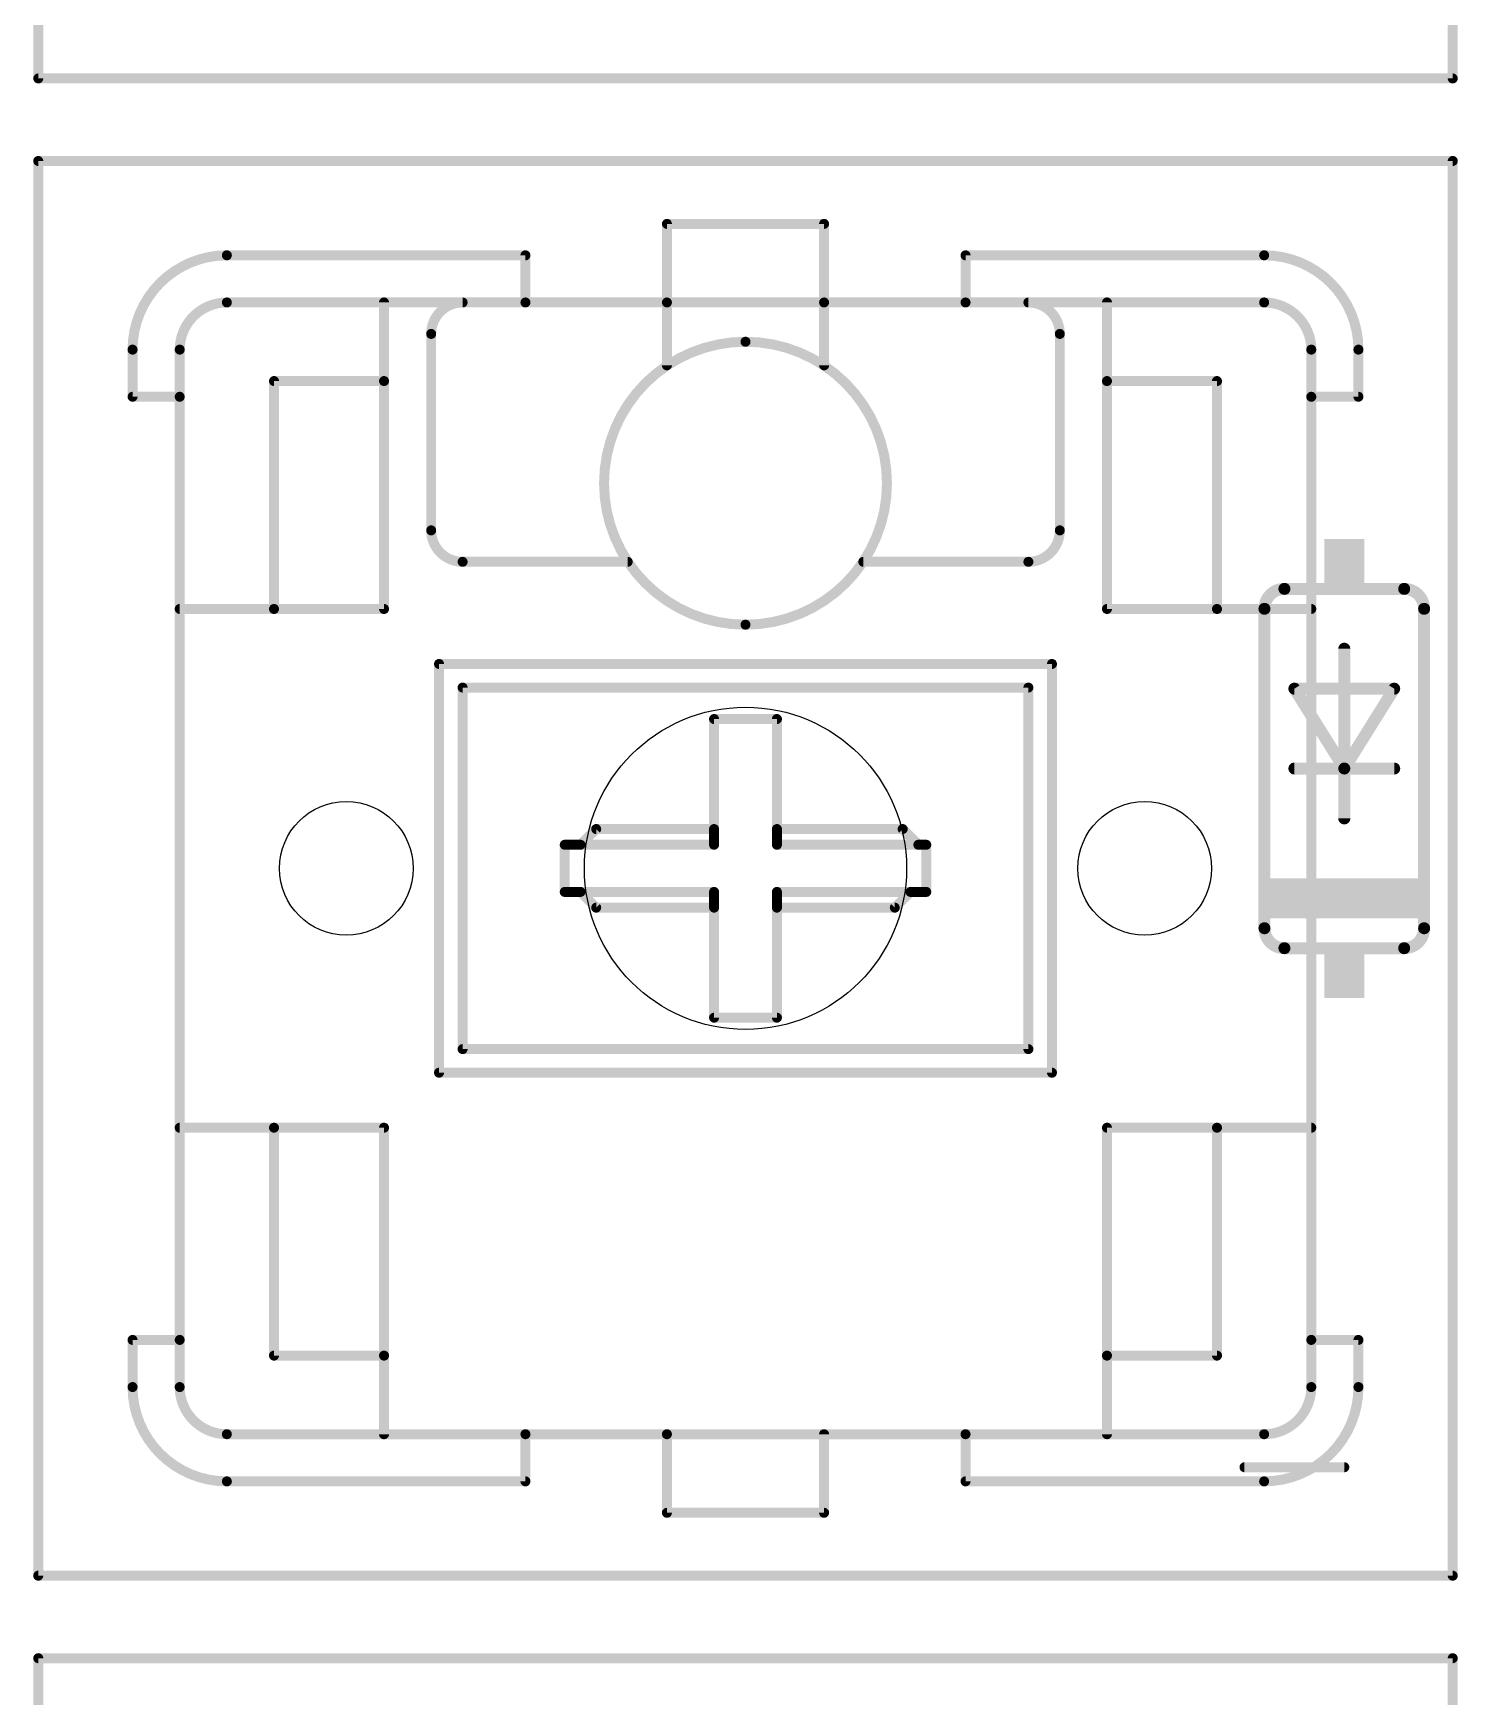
# Model space of a CAD drawing. Extents: x 0 to 155, y -1 to 106.
# Drawn here: x 78.57 to 96.69, y 59.31 to 80.48 of the extents above; entities that cross this region are included whole.
import ezdxf

# ---------------------------------------------------------------- set-up
doc = ezdxf.new("R2010")
doc.units = 0
doc.layers.add('20', color=7, linetype='CONTINUOUS')
doc.layers.add('21', color=253, linetype='CONTINUOUS')

# ---------------------------------------------------------------- blocks, each defined once
blk = doc.blocks.new('RECT')
blk.add_solid([(-0.5, -0.5), (0.5, -0.5), (-0.5, 0.5), (0.5, 0.5)])

msp = doc.modelspace()

# ---------------------------------------------------------------- linework, layer by layer
at = {"layer": '20'}
for centre, radius in [((87.63, 69.85), 2.05), ((82.55, 69.85), 0.85), ((92.71, 69.85), 0.85)]:
    msp.add_circle(centre, radius, dxfattribs=at)
at = {"layer": '21'}
for points, const_width in [([(78.63, 79.9), (78.63, 97.9)], 0.127), ([(96.63, 97.9), (96.63, 79.9)], 0.127), ([(96.63, 79.9), (78.63, 79.9)], 0.127), ([(78.63, 78.85), (96.63, 78.85)], 0.127), ([(78.63, 60.85), (78.63, 78.85)], 0.127), ([(96.63, 78.85), (96.63, 60.85)], 0.127), ([(86.63, 78.05), (88.63, 78.05)], 0.127), ([(86.63, 77.05), (86.63, 78.05)], 0.127), ([(88.63, 77.05), (88.63, 78.05)], 0.127), ([(81.03, 77.65), (84.83, 77.65)], 0.127), ([(84.83, 77.05), (84.83, 77.65)], 0.127), ([(90.43, 77.65), (94.23, 77.65)], 0.127), ([(90.43, 77.05), (90.43, 77.65)], 0.127), ([(81.03, 77.05), (84.83, 77.05)], 0.127), ([(83.03, 77.05), (83.03, 76.05)], 0.127), ([(84.83, 77.05), (86.63, 77.05)], 0.127), ([(86.63, 77.05), (88.63, 77.05)], 0.127), ([(86.63, 76.25), (86.63, 77.05)], 0.127), ([(88.63, 77.05), (90.43, 77.05)], 0.127), ([(88.63, 77.05), (88.63, 76.25)], 0.127), ([(90.43, 77.05), (94.23, 77.05)], 0.127), ([(92.23, 77.05), (92.23, 76.05)], 0.127), ([(83.63, 74.15), (83.63, 76.65)], 0.127), ([(91.63, 74.15), (91.63, 76.65)], 0.127), ([(79.83, 75.85), (79.83, 76.45)], 0.127), ([(80.43, 75.85), (80.43, 76.45)], 0.127), ([(94.83, 76.45), (94.83, 75.85)], 0.127), ([(95.43, 76.45), (95.43, 75.85)], 0.127), ([(81.63, 76.05), (81.63, 73.15)], 0.127), ([(83.03, 76.05), (81.63, 76.05)], 0.127), ([(83.03, 76.05), (83.03, 73.15)], 0.127), ([(92.23, 76.05), (92.23, 73.15)], 0.127), ([(93.63, 76.05), (92.23, 76.05)], 0.127), ([(93.63, 76.05), (93.63, 73.15)], 0.127), ([(80.43, 75.85), (79.83, 75.85)], 0.127), ([(80.43, 63.85), (80.43, 75.85)], 0.127), ([(94.83, 75.85), (94.83, 63.85)], 0.127), ([(94.83, 75.85), (95.43, 75.85)], 0.127), ([(84.03, 73.75), (86.13, 73.75)], 0.127), ([(89.13, 73.75), (91.23, 73.75)], 0.127), ([(94.488, 73.406), (96.012, 73.406)], 0.1524), ([(81.63, 73.15), (80.43, 73.15)], 0.127), ([(83.03, 73.15), (81.63, 73.15)], 0.127), ([(93.63, 73.15), (92.23, 73.15)], 0.127), ([(94.83, 73.15), (93.63, 73.15)], 0.127), ([(94.234, 69.088), (94.234, 73.152)], 0.1524), ([(96.266, 69.088), (96.266, 73.152)], 0.1524), ([(95.25, 71.12), (95.25, 72.644)], 0.1524), ([(83.73, 67.25), (83.73, 72.45)], 0.127), ([(83.73, 72.45), (91.53, 72.45)], 0.127), ([(91.53, 72.45), (91.53, 67.25)], 0.127), ([(84.03, 67.55), (84.03, 72.15)], 0.127), ([(84.03, 72.15), (91.23, 72.15)], 0.127), ([(91.23, 72.15), (91.23, 67.55)], 0.127), ([(94.615, 72.136), (95.885, 72.136)], 0.1524), ([(95.25, 71.12), (94.615, 72.136)], 0.1524), ([(95.885, 72.136), (95.25, 71.12)], 0.1524), ([(87.23, 70.35), (87.23, 71.75)], 0.127), ([(87.23, 71.75), (88.03, 71.75)], 0.127), ([(88.03, 71.75), (88.03, 70.35)], 0.127), ([(94.615, 71.12), (95.25, 71.12)], 0.1524), ([(95.25, 70.485), (95.25, 71.12)], 0.1524), ([(95.25, 71.12), (95.885, 71.12)], 0.1524), ([(85.73, 70.35), (85.53, 70.15)], 0.127), ([(87.23, 70.35), (85.73, 70.35)], 0.127), ([(87.23, 70.15), (87.23, 70.35)], 0.127), ([(88.03, 70.35), (88.03, 70.15)], 0.127), ([(89.63, 70.35), (88.03, 70.35)], 0.127), ([(89.83, 70.15), (89.63, 70.35)], 0.127), ([(85.33, 69.55), (85.33, 70.15)], 0.127), ([(85.33, 70.15), (85.53, 70.15)], 0.127), ([(85.53, 70.15), (87.23, 70.15)], 0.127), ([(88.03, 70.15), (89.83, 70.15)], 0.127), ([(89.93, 70.15), (89.83, 70.15)], 0.127), ([(89.93, 70.15), (89.93, 69.55)], 0.127), ([(85.53, 69.55), (85.33, 69.55)], 0.127), ([(87.23, 69.55), (85.53, 69.55)], 0.127), ([(85.53, 69.55), (85.73, 69.35)], 0.127), ([(87.23, 69.35), (87.23, 69.55)], 0.127), ([(89.73, 69.55), (88.03, 69.55)], 0.127), ([(88.03, 69.55), (88.03, 69.35)], 0.127), ([(89.73, 69.55), (89.53, 69.35)], 0.127), ([(89.93, 69.55), (89.73, 69.55)], 0.127), ([(87.23, 69.35), (85.73, 69.35)], 0.127), ([(87.23, 67.95), (87.23, 69.35)], 0.127), ([(88.03, 69.35), (88.03, 67.95)], 0.127), ([(89.53, 69.35), (88.03, 69.35)], 0.127), ([(94.488, 68.834), (96.012, 68.834)], 0.1524), ([(88.03, 67.95), (87.23, 67.95)], 0.127), ([(91.23, 67.55), (84.03, 67.55)], 0.127), ([(91.53, 67.25), (83.73, 67.25)], 0.127), ([(81.63, 66.55), (80.43, 66.55)], 0.127), ([(83.03, 66.55), (81.63, 66.55)], 0.127), ([(81.63, 66.55), (81.63, 63.65)], 0.127), ([(83.03, 66.55), (83.03, 63.65)], 0.127), ([(93.63, 66.55), (92.23, 66.55)], 0.127), ([(92.23, 66.55), (92.23, 63.65)], 0.127), ([(94.83, 66.55), (93.63, 66.55)], 0.127), ([(93.63, 66.55), (93.63, 63.65)], 0.127), ([(79.83, 63.25), (79.83, 63.85)], 0.127), ([(80.43, 63.85), (79.83, 63.85)], 0.127), ([(80.43, 63.25), (80.43, 63.85)], 0.127), ([(83.03, 63.65), (81.63, 63.65)], 0.127), ([(83.03, 63.65), (83.03, 62.65)], 0.127), ([(92.23, 63.65), (92.23, 62.65)], 0.127), ([(93.63, 63.65), (92.23, 63.65)], 0.127), ([(94.83, 63.85), (94.83, 63.25)], 0.127), ([(94.83, 63.85), (95.43, 63.85)], 0.127), ([(95.43, 63.85), (95.43, 63.25)], 0.127), ([(84.83, 62.65), (81.03, 62.65)], 0.127), ([(86.63, 62.65), (84.83, 62.65)], 0.127), ([(84.83, 62.05), (84.83, 62.65)], 0.127), ([(90.43, 62.65), (86.63, 62.65)], 0.127), ([(86.63, 61.65), (86.63, 62.65)], 0.127), ([(88.63, 61.65), (88.63, 62.65)], 0.127), ([(94.23, 62.65), (90.43, 62.65)], 0.127), ([(90.43, 62.05), (90.43, 62.65)], 0.127), ([(93.98, 62.23), (95.25, 62.23)], 0.127), ([(84.83, 62.05), (81.03, 62.05)], 0.127), ([(94.23, 62.05), (90.43, 62.05)], 0.127), ([(86.63, 61.65), (88.63, 61.65)], 0.127), ([(96.63, 60.85), (78.63, 60.85)], 0.127), ([(78.63, 59.8), (96.63, 59.8)], 0.127), ([(78.63, 41.8), (78.63, 59.8)], 0.127), ([(96.63, 59.8), (96.63, 41.8)], 0.127)]:
    msp.add_lwpolyline(points, dxfattribs=dict(at, const_width=const_width))
for points, const_width in [([(78.63, 79.9318, 1), (78.63, 79.8683)], 0.0635), ([(78.5983, 79.9, 1), (78.6618, 79.9)], 0.0635), ([(96.5983, 79.9, 1), (96.6618, 79.9)], 0.0635), ([(96.63, 79.8683, 1), (96.63, 79.9318)], 0.0635), ([(78.63, 78.8818, 1), (78.63, 78.8183)], 0.0635), ([(78.6618, 78.85, 1), (78.5983, 78.85)], 0.0635), ([(96.6618, 78.85, 1), (96.5983, 78.85)], 0.0635), ([(96.63, 78.8183, 1), (96.63, 78.8818)], 0.0635), ([(86.63, 78.0817, 1), (86.63, 78.0182)], 0.0635), ([(86.6618, 78.05, 1), (86.5983, 78.05)], 0.0635), ([(88.6618, 78.05, 1), (88.5983, 78.05)], 0.0635), ([(88.63, 78.0182, 1), (88.63, 78.0817)], 0.0635), ([(81.03, 77.65, 0.4142), (79.83, 76.45)], 0.127), ([(81.03, 77.6818, 1), (81.03, 77.6183)], 0.0635), ([(81.03, 77.6183, 1), (81.03, 77.6818)], 0.0635), ([(84.8618, 77.65, 1), (84.7982, 77.65)], 0.0635), ([(84.83, 77.6183, 1), (84.83, 77.6818)], 0.0635), ([(90.43, 77.6818, 1), (90.43, 77.6183)], 0.0635), ([(90.4618, 77.65, 1), (90.3983, 77.65)], 0.0635), ([(95.43, 76.45, 0.4142), (94.23, 77.65)], 0.127), ([(94.23, 77.6818, 1), (94.23, 77.6183)], 0.0635), ([(94.23, 77.6183, 1), (94.23, 77.6818)], 0.0635), ([(81.03, 77.05, 0.4142), (80.43, 76.45)], 0.127), ([(81.03, 77.0817, 1), (81.03, 77.0182)], 0.0635), ([(81.03, 77.0182, 1), (81.03, 77.0817)], 0.0635), ([(83.0618, 77.05, 1), (82.9982, 77.05)], 0.0635), ([(84.03, 77.05, 0.4142), (83.63, 76.65)], 0.127), ([(84.03, 77.0182, 1), (84.03, 77.0817)], 0.0635), ([(84.7982, 77.05, 1), (84.8618, 77.05)], 0.0635), ([(84.83, 77.0817, 1), (84.83, 77.0182)], 0.0635), ([(84.83, 77.0182, 1), (84.83, 77.0817)], 0.0635), ([(86.63, 77.0817, 1), (86.63, 77.0182)], 0.0635), ([(86.6618, 77.05, 1), (86.5983, 77.05)], 0.0635), ([(86.5983, 77.05, 1), (86.6618, 77.05)], 0.0635), ([(86.63, 77.0182, 1), (86.63, 77.0817)], 0.0635), ([(88.63, 77.0817, 1), (88.63, 77.0182)], 0.0635), ([(88.6618, 77.05, 1), (88.5983, 77.05)], 0.0635), ([(88.5983, 77.05, 1), (88.6618, 77.05)], 0.0635), ([(88.63, 77.0182, 1), (88.63, 77.0817)], 0.0635), ([(90.43, 77.0817, 1), (90.43, 77.0182)], 0.0635), ([(90.3983, 77.05, 1), (90.4618, 77.05)], 0.0635), ([(90.43, 77.0182, 1), (90.43, 77.0817)], 0.0635), ([(91.63, 76.65, 0.4142), (91.23, 77.05)], 0.127), ([(91.23, 77.0817, 1), (91.23, 77.0182)], 0.0635), ([(92.2618, 77.05, 1), (92.1983, 77.05)], 0.0635), ([(94.83, 76.45, 0.4142), (94.23, 77.05)], 0.127), ([(94.23, 77.0817, 1), (94.23, 77.0182)], 0.0635), ([(94.23, 77.0182, 1), (94.23, 77.0817)], 0.0635), ([(83.6618, 76.65, 1), (83.5983, 76.65)], 0.0635), ([(83.5983, 76.65, 1), (83.6618, 76.65)], 0.0635), ([(91.6618, 76.65, 1), (91.5983, 76.65)], 0.0635), ([(91.5983, 76.65, 1), (91.6618, 76.65)], 0.0635), ([(79.8618, 76.45, 1), (79.7982, 76.45)], 0.0635), ([(79.7982, 76.45, 1), (79.8618, 76.45)], 0.0635), ([(80.4618, 76.45, 1), (80.3983, 76.45)], 0.0635), ([(80.3983, 76.45, 1), (80.4618, 76.45)], 0.0635), ([(87.63, 76.55, 1), (87.63, 72.95)], 0.127), ([(87.63, 72.95, 1), (87.63, 76.55)], 0.127), ([(87.63, 76.5817, 1), (87.63, 76.5182)], 0.0635), ([(87.63, 76.5182, 1), (87.63, 76.5817)], 0.0635), ([(94.8618, 76.45, 1), (94.7982, 76.45)], 0.0635), ([(94.7982, 76.45, 1), (94.8618, 76.45)], 0.0635), ([(95.4618, 76.45, 1), (95.3983, 76.45)], 0.0635), ([(95.3983, 76.45, 1), (95.4618, 76.45)], 0.0635), ([(86.5983, 76.25, 1), (86.6618, 76.25)], 0.0635), ([(88.5983, 76.25, 1), (88.6618, 76.25)], 0.0635), ([(81.6618, 76.05, 1), (81.5983, 76.05)], 0.0635), ([(81.63, 76.0817, 1), (81.63, 76.0182)], 0.0635), ([(83.0618, 76.05, 1), (82.9982, 76.05)], 0.0635), ([(82.9982, 76.05, 1), (83.0618, 76.05)], 0.0635), ([(83.03, 76.0182, 1), (83.03, 76.0817)], 0.0635), ([(92.23, 76.0817, 1), (92.23, 76.0182)], 0.0635), ([(92.2618, 76.05, 1), (92.1983, 76.05)], 0.0635), ([(92.1983, 76.05, 1), (92.2618, 76.05)], 0.0635), ([(93.6618, 76.05, 1), (93.5983, 76.05)], 0.0635), ([(93.63, 76.0182, 1), (93.63, 76.0817)], 0.0635), ([(79.7982, 75.85, 1), (79.8618, 75.85)], 0.0635), ([(79.83, 75.8818, 1), (79.83, 75.8183)], 0.0635), ([(80.4618, 75.85, 1), (80.3983, 75.85)], 0.0635), ([(80.3983, 75.85, 1), (80.4618, 75.85)], 0.0635), ([(80.43, 75.8183, 1), (80.43, 75.8818)], 0.0635), ([(94.8618, 75.85, 1), (94.7982, 75.85)], 0.0635), ([(94.7982, 75.85, 1), (94.8618, 75.85)], 0.0635), ([(94.83, 75.8818, 1), (94.83, 75.8183)], 0.0635), ([(95.3983, 75.85, 1), (95.4618, 75.85)], 0.0635), ([(95.43, 75.8183, 1), (95.43, 75.8818)], 0.0635), ([(83.63, 74.15, 0.4142), (84.03, 73.75)], 0.127), ([(83.6618, 74.15, 1), (83.5983, 74.15)], 0.0635), ([(83.5983, 74.15, 1), (83.6618, 74.15)], 0.0635), ([(91.23, 73.75, 0.4142), (91.63, 74.15)], 0.127), ([(91.6618, 74.15, 1), (91.5983, 74.15)], 0.0635), ([(91.5983, 74.15, 1), (91.6618, 74.15)], 0.0635), ([(84.03, 73.7818, 1), (84.03, 73.7182)], 0.0635), ([(84.03, 73.7182, 1), (84.03, 73.7818)], 0.0635), ([(86.13, 73.7182, 1), (86.13, 73.7818)], 0.0635), ([(89.13, 73.7818, 1), (89.13, 73.7182)], 0.0635), ([(91.23, 73.7818, 1), (91.23, 73.7182)], 0.0635), ([(91.23, 73.7182, 1), (91.23, 73.7818)], 0.0635), ([(94.488, 73.406, 0.4142), (94.234, 73.152)], 0.1524), ([(94.488, 73.4441, 1), (94.488, 73.3679)], 0.0762), ([(94.488, 73.3679, 1), (94.488, 73.4441)], 0.0762), ([(96.266, 73.152, 0.4142), (96.012, 73.406)], 0.1524), ([(96.012, 73.4441, 1), (96.012, 73.3679)], 0.0762), ([(96.012, 73.3679, 1), (96.012, 73.4441)], 0.0762), ([(80.43, 73.1818, 1), (80.43, 73.1183)], 0.0635), ([(81.63, 73.1818, 1), (81.63, 73.1183)], 0.0635), ([(81.5983, 73.15, 1), (81.6618, 73.15)], 0.0635), ([(81.63, 73.1183, 1), (81.63, 73.1818)], 0.0635), ([(82.9982, 73.15, 1), (83.0618, 73.15)], 0.0635), ([(83.03, 73.1183, 1), (83.03, 73.1818)], 0.0635), ([(92.23, 73.1818, 1), (92.23, 73.1183)], 0.0635), ([(92.1983, 73.15, 1), (92.2618, 73.15)], 0.0635), ([(93.63, 73.1818, 1), (93.63, 73.1183)], 0.0635), ([(93.5983, 73.15, 1), (93.6618, 73.15)], 0.0635), ([(93.63, 73.1183, 1), (93.63, 73.1818)], 0.0635), ([(94.2721, 73.152, 1), (94.1959, 73.152)], 0.0762), ([(94.1959, 73.152, 1), (94.2721, 73.152)], 0.0762), ([(94.83, 73.1183, 1), (94.83, 73.1818)], 0.0635), ([(96.3041, 73.152, 1), (96.2279, 73.152)], 0.0762), ([(96.2279, 73.152, 1), (96.3041, 73.152)], 0.0762), ([(87.63, 72.9818, 1), (87.63, 72.9183)], 0.0635), ([(87.63, 72.9183, 1), (87.63, 72.9818)], 0.0635), ([(95.2881, 72.644, 1), (95.2119, 72.644)], 0.0762), ([(83.73, 72.4818, 1), (83.73, 72.4183)], 0.0635), ([(83.7618, 72.45, 1), (83.6983, 72.45)], 0.0635), ([(91.5618, 72.45, 1), (91.4982, 72.45)], 0.0635), ([(91.53, 72.4183, 1), (91.53, 72.4818)], 0.0635), ([(84.0618, 72.15, 1), (83.9982, 72.15)], 0.0635), ([(84.03, 72.1818, 1), (84.03, 72.1183)], 0.0635), ([(91.2618, 72.15, 1), (91.1983, 72.15)], 0.0635), ([(91.23, 72.1183, 1), (91.23, 72.1818)], 0.0635), ([(94.615, 72.1741, 1), (94.615, 72.0979)], 0.0762), ([(94.6473, 72.1562, 1), (94.5827, 72.1158)], 0.0762), ([(95.9173, 72.1158, 1), (95.8527, 72.1562)], 0.0762), ([(95.885, 72.0979, 1), (95.885, 72.1741)], 0.0762), ([(87.23, 71.7818, 1), (87.23, 71.7182)], 0.0635), ([(87.2618, 71.75, 1), (87.1983, 71.75)], 0.0635), ([(88.0618, 71.75, 1), (87.9982, 71.75)], 0.0635), ([(88.03, 71.7182, 1), (88.03, 71.7818)], 0.0635), ([(94.615, 71.1581, 1), (94.615, 71.0819)], 0.0762), ([(95.2881, 71.12, 1), (95.2119, 71.12)], 0.0762), ([(95.25, 71.1581, 1), (95.25, 71.0819)], 0.0762), ([(95.2177, 71.1402, 1), (95.2823, 71.0998)], 0.0762), ([(95.2119, 71.12, 1), (95.2881, 71.12)], 0.0762), ([(95.2177, 71.0998, 1), (95.2823, 71.1402)], 0.0762), ([(95.25, 71.0819, 1), (95.25, 71.1581)], 0.0762), ([(95.885, 71.0819, 1), (95.885, 71.1581)], 0.0762), ([(95.2119, 70.485, 1), (95.2881, 70.485)], 0.0762), ([(85.73, 70.3818, 1), (85.73, 70.3183)], 0.0635), ([(85.7525, 70.3275, 1), (85.7075, 70.3725)], 0.0635), ([(87.2618, 70.35, 1), (87.1983, 70.35)], 0.0635), ([(87.1983, 70.35, 1), (87.2618, 70.35)], 0.0635), ([(87.23, 70.3183, 1), (87.23, 70.3818)], 0.0635), ([(88.0618, 70.35, 1), (87.9982, 70.35)], 0.0635), ([(87.9982, 70.35, 1), (88.0618, 70.35)], 0.0635), ([(88.03, 70.3818, 1), (88.03, 70.3183)], 0.0635), ([(89.6525, 70.3725, 1), (89.6075, 70.3275)], 0.0635), ([(89.63, 70.3183, 1), (89.63, 70.3818)], 0.0635), ([(85.3618, 70.15, 1), (85.2982, 70.15)], 0.0635), ([(85.33, 70.1818, 1), (85.33, 70.1183)], 0.0635), ([(85.5075, 70.1725, 1), (85.5525, 70.1275)], 0.0635), ([(85.53, 70.1818, 1), (85.53, 70.1183)], 0.0635), ([(85.53, 70.1183, 1), (85.53, 70.1818)], 0.0635), ([(87.1983, 70.15, 1), (87.2618, 70.15)], 0.0635), ([(87.23, 70.1183, 1), (87.23, 70.1818)], 0.0635), ([(87.9982, 70.15, 1), (88.0618, 70.15)], 0.0635), ([(88.03, 70.1818, 1), (88.03, 70.1183)], 0.0635), ([(89.83, 70.1818, 1), (89.83, 70.1183)], 0.0635), ([(89.8075, 70.1275, 1), (89.8525, 70.1725)], 0.0635), ([(89.83, 70.1183, 1), (89.83, 70.1818)], 0.0635), ([(89.9618, 70.15, 1), (89.8983, 70.15)], 0.0635), ([(89.93, 70.1183, 1), (89.93, 70.1818)], 0.0635), ([(85.2982, 69.55, 1), (85.3618, 69.55)], 0.0635), ([(85.33, 69.5817, 1), (85.33, 69.5182)], 0.0635), ([(85.5525, 69.5725, 1), (85.5075, 69.5275)], 0.0635), ([(85.53, 69.5817, 1), (85.53, 69.5182)], 0.0635), ([(85.53, 69.5182, 1), (85.53, 69.5817)], 0.0635), ([(87.2618, 69.55, 1), (87.1983, 69.55)], 0.0635), ([(87.23, 69.5182, 1), (87.23, 69.5817)], 0.0635), ([(88.0618, 69.55, 1), (87.9982, 69.55)], 0.0635), ([(88.03, 69.5817, 1), (88.03, 69.5182)], 0.0635), ([(89.73, 69.5817, 1), (89.73, 69.5182)], 0.0635), ([(89.7525, 69.5275, 1), (89.7075, 69.5725)], 0.0635), ([(89.73, 69.5182, 1), (89.73, 69.5817)], 0.0635), ([(89.8983, 69.55, 1), (89.9618, 69.55)], 0.0635), ([(89.93, 69.5182, 1), (89.93, 69.5817)], 0.0635), ([(85.73, 69.3818, 1), (85.73, 69.3183)], 0.0635), ([(85.7075, 69.3275, 1), (85.7525, 69.3725)], 0.0635), ([(87.2618, 69.35, 1), (87.1983, 69.35)], 0.0635), ([(87.1983, 69.35, 1), (87.2618, 69.35)], 0.0635), ([(87.23, 69.3183, 1), (87.23, 69.3818)], 0.0635), ([(88.0618, 69.35, 1), (87.9982, 69.35)], 0.0635), ([(87.9982, 69.35, 1), (88.0618, 69.35)], 0.0635), ([(88.03, 69.3818, 1), (88.03, 69.3183)], 0.0635), ([(89.5075, 69.3725, 1), (89.5525, 69.3275)], 0.0635), ([(89.53, 69.3183, 1), (89.53, 69.3818)], 0.0635), ([(94.234, 69.088, 0.4142), (94.488, 68.834)], 0.1524), ([(94.2721, 69.088, 1), (94.1959, 69.088)], 0.0762), ([(94.1959, 69.088, 1), (94.2721, 69.088)], 0.0762), ([(96.012, 68.834, 0.4142), (96.266, 69.088)], 0.1524), ([(96.3041, 69.088, 1), (96.2279, 69.088)], 0.0762), ([(96.2279, 69.088, 1), (96.3041, 69.088)], 0.0762), ([(94.488, 68.8721, 1), (94.488, 68.7959)], 0.0762), ([(94.488, 68.7959, 1), (94.488, 68.8721)], 0.0762), ([(96.012, 68.8721, 1), (96.012, 68.7959)], 0.0762), ([(96.012, 68.7959, 1), (96.012, 68.8721)], 0.0762), ([(87.23, 67.9818, 1), (87.23, 67.9183)], 0.0635), ([(87.1983, 67.95, 1), (87.2618, 67.95)], 0.0635), ([(87.9982, 67.95, 1), (88.0618, 67.95)], 0.0635), ([(88.03, 67.9183, 1), (88.03, 67.9818)], 0.0635), ([(83.9982, 67.55, 1), (84.0618, 67.55)], 0.0635), ([(84.03, 67.5817, 1), (84.03, 67.5182)], 0.0635), ([(91.1983, 67.55, 1), (91.2618, 67.55)], 0.0635), ([(91.23, 67.5182, 1), (91.23, 67.5817)], 0.0635), ([(83.73, 67.2818, 1), (83.73, 67.2182)], 0.0635), ([(91.53, 67.2182, 1), (91.53, 67.2818)], 0.0635), ([(83.6983, 67.25, 1), (83.7618, 67.25)], 0.0635), ([(91.4982, 67.25, 1), (91.5618, 67.25)], 0.0635), ([(80.43, 66.5817, 1), (80.43, 66.5182)], 0.0635), ([(81.63, 66.5817, 1), (81.63, 66.5182)], 0.0635), ([(81.6618, 66.55, 1), (81.5983, 66.55)], 0.0635), ([(81.63, 66.5182, 1), (81.63, 66.5817)], 0.0635), ([(83.0618, 66.55, 1), (82.9982, 66.55)], 0.0635), ([(83.03, 66.5182, 1), (83.03, 66.5817)], 0.0635), ([(92.23, 66.5817, 1), (92.23, 66.5182)], 0.0635), ([(92.2618, 66.55, 1), (92.1983, 66.55)], 0.0635), ([(93.63, 66.5817, 1), (93.63, 66.5182)], 0.0635), ([(93.6618, 66.55, 1), (93.5983, 66.55)], 0.0635), ([(93.63, 66.5182, 1), (93.63, 66.5817)], 0.0635), ([(94.83, 66.5182, 1), (94.83, 66.5817)], 0.0635), ([(79.8618, 63.85, 1), (79.7982, 63.85)], 0.0635), ([(79.83, 63.8818, 1), (79.83, 63.8182)], 0.0635), ([(80.4618, 63.85, 1), (80.3983, 63.85)], 0.0635), ([(80.3983, 63.85, 1), (80.4618, 63.85)], 0.0635), ([(80.43, 63.8182, 1), (80.43, 63.8818)], 0.0635), ([(81.63, 63.6818, 1), (81.63, 63.6183)], 0.0635), ([(83.0618, 63.65, 1), (82.9982, 63.65)], 0.0635), ([(83.03, 63.6183, 1), (83.03, 63.6818)], 0.0635), ([(92.23, 63.6818, 1), (92.23, 63.6183)], 0.0635), ([(92.2618, 63.65, 1), (92.1983, 63.65)], 0.0635), ([(93.63, 63.6183, 1), (93.63, 63.6818)], 0.0635), ([(94.8618, 63.85, 1), (94.7982, 63.85)], 0.0635), ([(94.83, 63.8818, 1), (94.83, 63.8182)], 0.0635), ([(94.7982, 63.85, 1), (94.8618, 63.85)], 0.0635), ([(95.4618, 63.85, 1), (95.3983, 63.85)], 0.0635), ([(95.43, 63.8182, 1), (95.43, 63.8818)], 0.0635), ([(81.5983, 63.65, 1), (81.6618, 63.65)], 0.0635), ([(82.9982, 63.65, 1), (83.0618, 63.65)], 0.0635), ([(92.1983, 63.65, 1), (92.2618, 63.65)], 0.0635), ([(93.5983, 63.65, 1), (93.6618, 63.65)], 0.0635), ([(79.8618, 63.25, 1), (79.7982, 63.25)], 0.0635), ([(79.83, 63.25, 0.4142), (81.03, 62.05)], 0.127), ([(80.43, 63.25, 0.4142), (81.03, 62.65)], 0.127), ([(80.4618, 63.25, 1), (80.3983, 63.25)], 0.0635), ([(94.23, 62.05, 0.4142), (95.43, 63.25)], 0.127), ([(94.23, 62.65, 0.4142), (94.83, 63.25)], 0.127), ([(94.8618, 63.25, 1), (94.7982, 63.25)], 0.0635), ([(95.4618, 63.25, 1), (95.3983, 63.25)], 0.0635), ([(79.7982, 63.25, 1), (79.8618, 63.25)], 0.0635), ([(80.3983, 63.25, 1), (80.4618, 63.25)], 0.0635), ([(94.7982, 63.25, 1), (94.8618, 63.25)], 0.0635), ([(95.3983, 63.25, 1), (95.4618, 63.25)], 0.0635), ([(81.03, 62.6818, 1), (81.03, 62.6183)], 0.0635), ([(81.03, 62.6183, 1), (81.03, 62.6818)], 0.0635), ([(82.9982, 62.65, 1), (83.0618, 62.65)], 0.0635), ([(84.8618, 62.65, 1), (84.7982, 62.65)], 0.0635), ([(84.83, 62.6818, 1), (84.83, 62.6183)], 0.0635), ([(84.83, 62.6183, 1), (84.83, 62.6818)], 0.0635), ([(86.63, 62.6818, 1), (86.63, 62.6183)], 0.0635), ([(86.6618, 62.65, 1), (86.5983, 62.65)], 0.0635), ([(86.63, 62.6183, 1), (86.63, 62.6818)], 0.0635), ([(88.6618, 62.65, 1), (88.5983, 62.65)], 0.0635), ([(90.43, 62.6818, 1), (90.43, 62.6183)], 0.0635), ([(90.4618, 62.65, 1), (90.3983, 62.65)], 0.0635), ([(90.43, 62.6183, 1), (90.43, 62.6818)], 0.0635), ([(92.1983, 62.65, 1), (92.2618, 62.65)], 0.0635), ([(94.23, 62.6818, 1), (94.23, 62.6183)], 0.0635), ([(94.23, 62.6183, 1), (94.23, 62.6818)], 0.0635), ([(93.98, 62.2618, 1), (93.98, 62.1983)], 0.0635), ([(95.25, 62.1983, 1), (95.25, 62.2618)], 0.0635), ([(81.03, 62.0818, 1), (81.03, 62.0183)], 0.0635), ([(81.03, 62.0183, 1), (81.03, 62.0818)], 0.0635), ([(84.7982, 62.05, 1), (84.8618, 62.05)], 0.0635), ([(84.83, 62.0183, 1), (84.83, 62.0818)], 0.0635), ([(90.43, 62.0818, 1), (90.43, 62.0183)], 0.0635), ([(90.3983, 62.05, 1), (90.4618, 62.05)], 0.0635), ([(94.23, 62.0818, 1), (94.23, 62.0183)], 0.0635), ([(94.23, 62.0183, 1), (94.23, 62.0818)], 0.0635), ([(86.63, 61.6818, 1), (86.63, 61.6183)], 0.0635), ([(86.5983, 61.65, 1), (86.6618, 61.65)], 0.0635), ([(88.5983, 61.65, 1), (88.6618, 61.65)], 0.0635), ([(88.63, 61.6183, 1), (88.63, 61.6818)], 0.0635), ([(78.63, 60.8818, 1), (78.63, 60.8182)], 0.0635), ([(78.5983, 60.85, 1), (78.6618, 60.85)], 0.0635), ([(96.5983, 60.85, 1), (96.6618, 60.85)], 0.0635), ([(96.63, 60.8182, 1), (96.63, 60.8818)], 0.0635), ([(78.63, 59.8318, 1), (78.63, 59.7683)], 0.0635), ([(78.6618, 59.8, 1), (78.5983, 59.8)], 0.0635), ([(96.6618, 59.8, 1), (96.5983, 59.8)], 0.0635), ([(96.63, 59.7683, 1), (96.63, 59.8318)], 0.0635)]:
    msp.add_lwpolyline(points, format="xyb", dxfattribs=dict(at, const_width=const_width))

# ---------------------------------------------------------------- block references
at = {"layer": '21', "rotation": 90}
for p, xscale, yscale in [((95.25, 73.7235), 0.635, 0.508), ((95.25, 69.469), 0.508, 2.032), ((95.25, 68.5165), 0.635, 0.508)]:
    msp.add_blockref('RECT', p, dxfattribs=dict(at, xscale=xscale, yscale=yscale))

doc.saveas('drawing.dxf')
